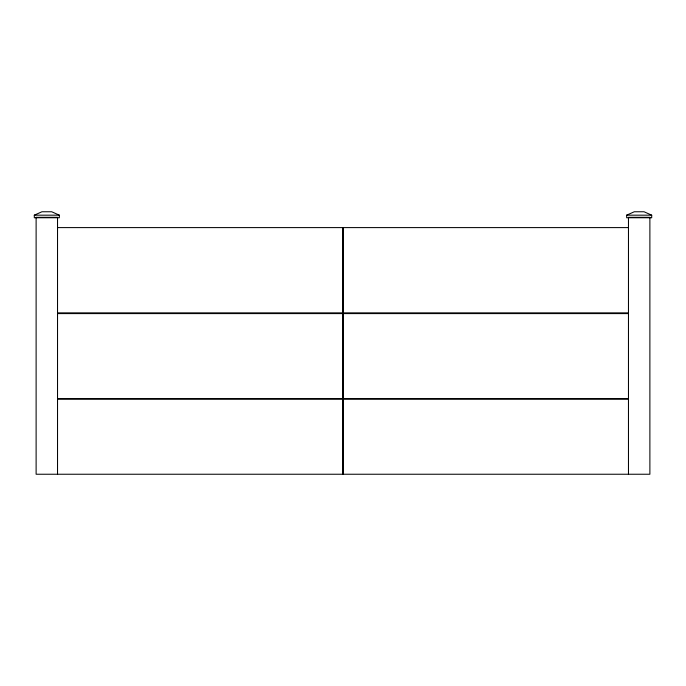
<?xml version="1.0" encoding="UTF-8"?>
<svg xmlns="http://www.w3.org/2000/svg" width="686" height="686" viewBox="0 0 686 686"><rect width="100%" height="100%" fill="white"/><g stroke="black" fill="none" stroke-linecap="round" stroke-linejoin="round"><path stroke-width="1.03" d="M34.3 215.172L41.957 211.76L51.69 211.76L59.348 215.172L59.348 217.754L34.3 217.754L34.3 215.172L59.348 215.172M626.652 215.172L634.31 211.76L644.043 211.76L651.7 215.172L651.7 217.754L626.652 217.754L626.652 215.172L651.7 215.172M57.53 227.598L628.47 227.598M57.53 312.876L342.64 312.876L342.64 227.598M628.47 312.876L343.36 312.876L343.36 227.598M57.53 313.596L342.64 313.596L342.64 398.523L57.53 398.523M628.47 313.596L343.36 313.596L343.36 398.523L628.47 398.523M57.53 399.235L342.64 399.235L342.64 474.24M628.47 399.235L343.36 399.235L343.36 474.24M628.47 474.24L628.47 217.316L649.882 217.316L649.882 474.24L36.118 474.24L36.118 217.316L57.53 217.316L57.53 474.24"/></g></svg>
